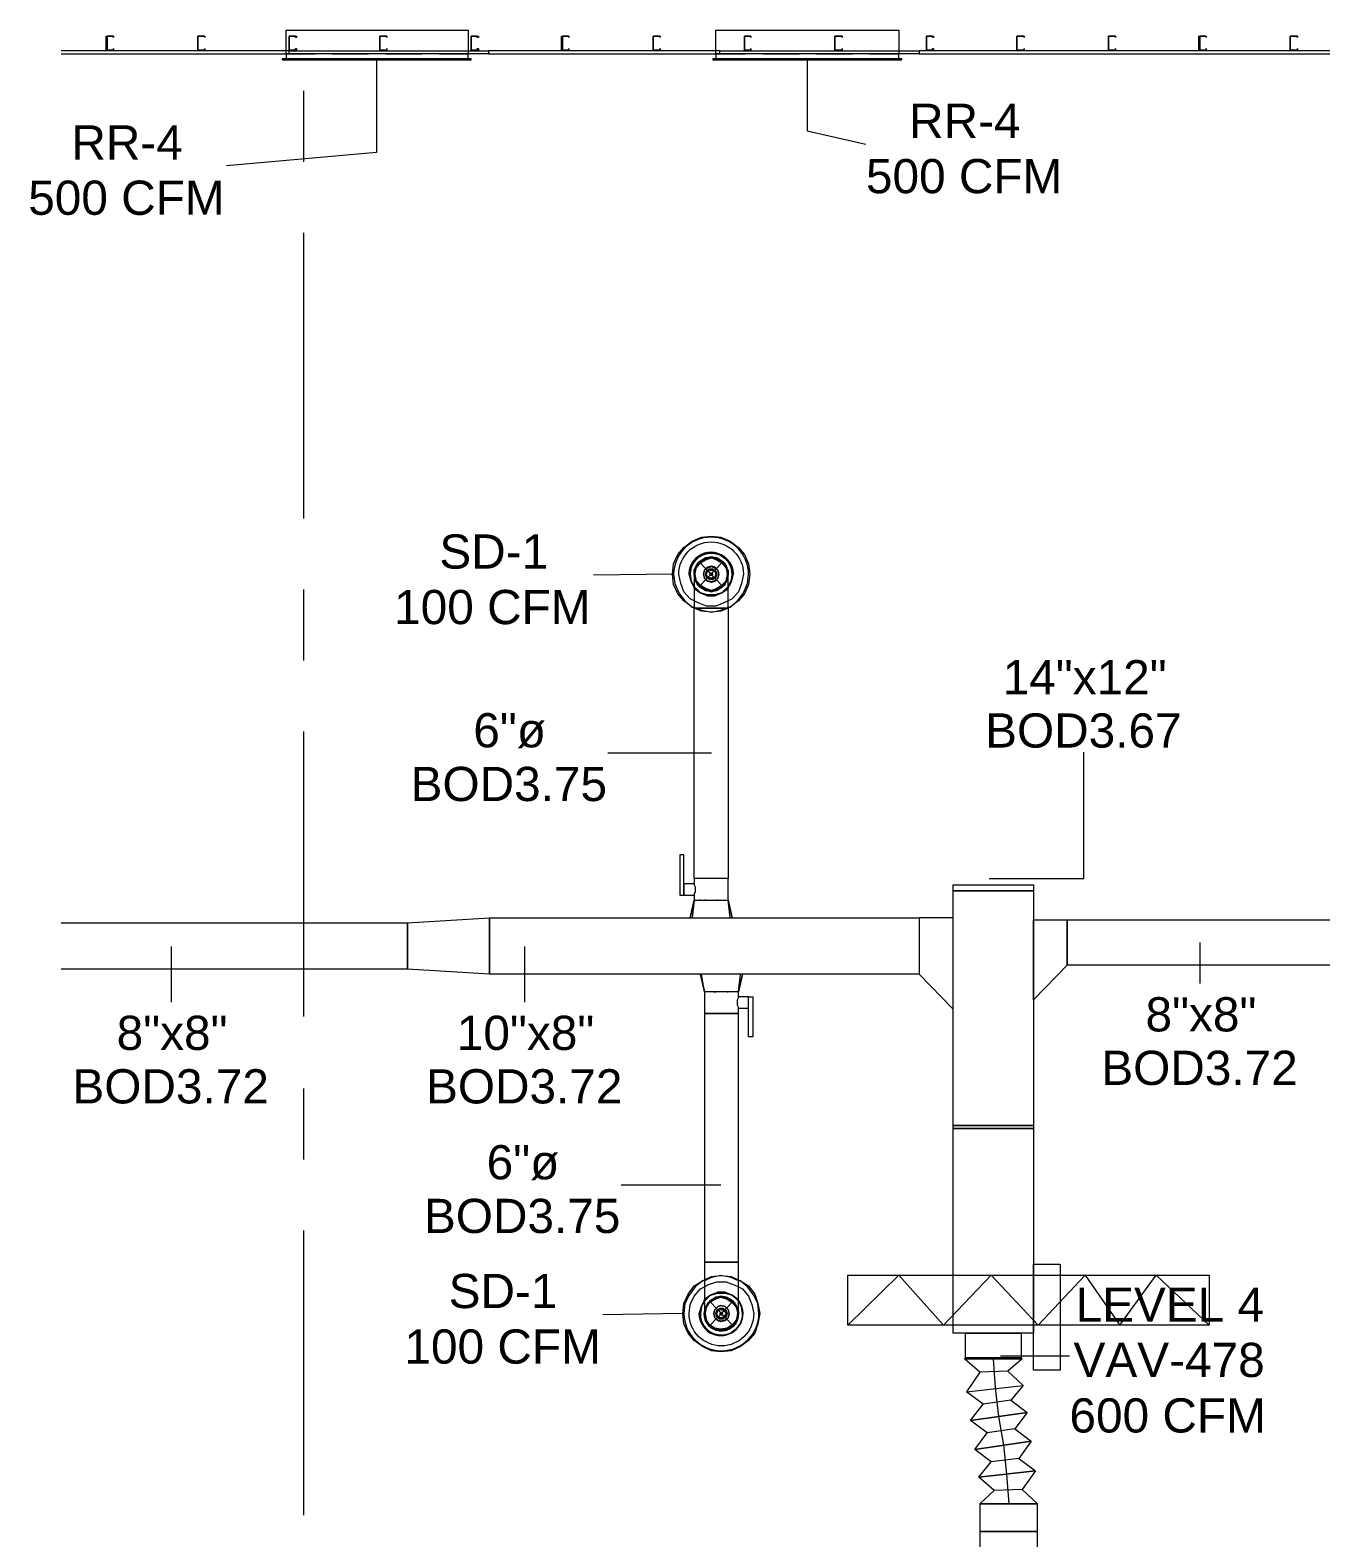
# Model space of a CAD drawing. Header units: metres. Extents: x 39 to 278, y -7 to 151.
# Drawn here: x 45.05 to 50.81, y 16.75 to 23.47 of the extents above; entities that cross this region are included whole.
import ezdxf

# ---------------------------------------------------------------- set-up
doc = ezdxf.new("R2010")
doc.units = ezdxf.units.M
doc.layers.add('HVAC - Ductos', color=5, linetype='Continuous', lineweight=50)
doc.layers.add('M-HVAC-DUCT', color=7, linetype='Continuous', lineweight=5)
doc.layers.add('PDF_Geometry', color=7, linetype='Continuous', true_color=0xaaaaaa)
doc.layers.add('PDF_Solid Fills', color=7, linetype='Continuous', true_color=0xffffff)
doc.layers.add('PDF_Text', color=7, linetype='Continuous')
doc.styles.add('PDF Helvetica', font='')
doc.styles.get('PDF Helvetica').set_extended_font_data('Helvetica')

# ---------------------------------------------------------------- blocks, each defined once
blk = doc.blocks.new('heat')
at = {"layer": 'M-HVAC-DUCT', "color": 30, "lineweight": 9, "true_color": 0xf26722}
for p, q in [((169.5743, 2.3438), (169.8018, 2.5668)), ((169.8018, 2.5668), (170.002, 2.3438)), ((170.002, 2.3438), (170.2147, 2.5668)), ((170.2147, 2.5668), (170.4239, 2.3438)), ((170.4239, 2.3438), (170.633, 2.5668)), ((170.633, 2.5668), (170.7885, 2.3438)), ((170.7885, 2.3438), (170.9494, 2.5668)), ((170.9494, 2.5668), (171.1856, 2.3438))]:
    blk.add_line(p, q, dxfattribs=at)
blk.add_lwpolyline([(169.5743, 2.5668), (171.1856, 2.5668), (171.1856, 2.3438), (169.5743, 2.3438)], close=True, dxfattribs=at)

msp = doc.modelspace()

# ---------------------------------------------------------------- hatches: boundary and pattern name
at = {"layer": 'PDF_Solid Fills', "lineweight": 0, "transparency": 33554559}
h = msp.add_hatch(color=256, dxfattribs=at)
h.paths.add_polyline_path([(47.4199, 23.3786), (47.4245, 23.4382), (47.4199, 23.4382)])
h.paths.add_polyline_path([(47.452, 23.3786), (47.4245, 23.3786), (47.452, 23.374)])
h = msp.add_hatch(color=256, dxfattribs=at)
h.paths.add_polyline_path([(50.2662, 23.3786), (50.2937, 23.374), (50.2937, 23.3786)])
h.paths.add_polyline_path([(50.2617, 23.3786), (50.2662, 23.4382), (50.2617, 23.4382)])

# ---------------------------------------------------------------- linework, layer by layer
at = {"layer": 'HVAC - Ductos', "lineweight": 0}
for points in [[(47.0166, 23.3373), (47.0029, 23.3373), (47.0029, 23.3603), (46.1916, 23.3603), (46.1916, 23.4657), (47.0029, 23.4657), (47.0029, 23.3603), (46.1916, 23.3603), (46.1916, 23.3373), (46.1778, 23.3373)], [(48.9371, 23.3373), (48.9233, 23.3373), (48.9233, 23.3603), (48.1075, 23.3603), (48.1075, 23.4657), (48.9233, 23.4657), (48.9233, 23.3603), (48.1075, 23.3603), (48.1075, 23.3373), (48.0983, 23.3373)], [(46.5949, 23.3328), (46.5949, 22.9203), (45.9258, 22.8607)], [(46.2008, 23.3603), (46.2008, 23.3603)], [(46.2008, 23.3328), (46.9937, 23.3328)], [(46.9983, 23.3603), (46.9983, 23.3603)], [(48.1212, 23.3603), (48.1212, 23.3603)], [(48.1212, 23.3328), (48.9141, 23.3328)], [(48.5153, 23.3328), (48.5153, 23.0165), (48.7766, 22.957)], [(48.9187, 23.3603), (48.9187, 23.3603)], [(48.0204, 21.0732), (48.0341, 21.0915), (48.057, 21.1052)], [(48.0479, 21.1052), (48.0479, 21.1052)], [(48.057, 21.1098), (48.0616, 21.1098)], [(48.0616, 21.1098), (48.0891, 21.1144), (48.112, 21.1098)], [(48.112, 21.1098), (48.1166, 21.1098)], [(48.1166, 21.1052), (48.1395, 21.0915), (48.1533, 21.0732)], [(48.1258, 21.1052), (48.1258, 21.1052)], [(47.915, 21.0411), (47.562, 21.0365)], [(48.0204, 21.0182), (48.0112, 21.0411), (48.0158, 21.064)], [(48.0112, 21.0411), (48.0112, 21.0365), (48.0112, 21.0182), (48.0112, 20.9861), (48.0112, 20.9494), (48.0112, 20.9082), (48.0112, 20.8898), (48.0204, 20.8898), (48.0341, 20.8898), (48.0479, 20.8898), (48.0662, 20.8898), (48.0891, 20.8898), (48.1075, 20.8898), (48.1258, 20.8898), (48.1395, 20.8898), (48.1533, 20.8898), (48.1625, 20.8898), (48.1625, 20.9311), (48.1625, 20.9723), (48.1625, 21.0044), (48.1625, 21.0274), (48.1625, 21.0411)], [(48.0112, 21.0365), (48.0112, 21.0228), (48.0204, 21.0044), (48.0341, 20.9861), (48.0479, 20.9769), (48.0662, 20.9677), (48.0891, 20.9632), (48.1075, 20.9677), (48.1258, 20.9769), (48.1395, 20.9861), (48.1533, 21.0044), (48.1625, 21.0228), (48.1625, 21.0365)], [(48.0158, 21.0686), (48.0204, 21.0732)], [(48.1533, 21.0732), (48.1579, 21.0686)], [(48.1579, 21.064), (48.1625, 21.0411), (48.1533, 21.0182)], [(48.1579, 21.064), (48.1579, 21.064)], [(48.1579, 21.064), (48.1579, 21.064)], [(48.1625, 21.0411), (48.1625, 21.0411)], [(48.0158, 21.0136), (48.0158, 21.0136)], [(48.057, 20.9769), (48.0341, 20.9907), (48.0204, 21.009), (48.0158, 21.0136)], [(48.057, 20.9723), (48.057, 20.9723)], [(48.0616, 20.9677), (48.057, 20.9723)], [(48.112, 20.9723), (48.0891, 20.9677), (48.0616, 20.9723)], [(48.1166, 20.9723), (48.112, 20.9677)], [(48.1579, 21.0136), (48.1533, 21.009), (48.1395, 20.9907), (48.1166, 20.9769)], [(48.1166, 20.9723), (48.1166, 20.9723)], [(48.1579, 21.0136), (48.1579, 21.0136)], [(48.1625, 20.922), (48.1441, 20.9128), (48.1075, 20.899), (48.0662, 20.899), (48.0296, 20.9128), (48.0112, 20.922)], [(48.0112, 20.8944), (48.0433, 20.8807), (48.0891, 20.8715), (48.1304, 20.8807), (48.1625, 20.8944)], [(48.1625, 20.8898), (48.1304, 20.8761), (48.0891, 20.8715), (48.0433, 20.8761), (48.0112, 20.8898)], [(48.1625, 20.8898), (48.1533, 20.8898), (48.1395, 20.8898), (48.1258, 20.8898), (48.1075, 20.8898), (48.0891, 20.8898), (48.0662, 20.8898), (48.0479, 20.8898), (48.0341, 20.8898), (48.0204, 20.8898), (48.0112, 20.8898)], [(48.0891, 20.2436), (47.6262, 20.2436)], [(49.3266, 19.6844), (49.7483, 19.6844), (49.7483, 20.2482)], [(48.0112, 19.6615), (48.0112, 19.6569), (48.0158, 19.6478), (48.0158, 19.6386), (48.0158, 19.6294), (48.0158, 19.6248), (48.0112, 19.6156), (48.0112, 19.611)], [(47.9929, 19.5102), (48.0112, 19.5882), (47.9929, 19.5102)], [(48.0112, 19.5882), (48.002, 19.5102)], [(48.0158, 19.5882), (48.0158, 19.5882)], [(48.0158, 19.5882), (48.0158, 19.5882)], [(48.1625, 19.5102), (48.1716, 19.5102), (48.1762, 19.5102), (48.1808, 19.5102), (48.1625, 19.5882), (48.1808, 19.5102)], [(48.1716, 19.5102), (48.1625, 19.5882)], [(45.1878, 19.4873), (46.7324, 19.4873), (46.7324, 19.281), (45.1878, 19.281)], [(47.9929, 19.5102), (47.9975, 19.5102), (48.002, 19.5102), (48.0112, 19.5102)], [(47.9929, 19.5102), (47.9929, 19.5102)], [(48.0158, 19.5102), (48.0341, 19.5102)], [(48.0387, 19.5102), (48.0433, 19.5102), (48.0525, 19.5102), (48.0662, 19.5102), (48.0708, 19.5102), (48.0754, 19.5102), (48.0983, 19.5102), (48.1029, 19.5102), (48.1075, 19.5102), (48.1212, 19.5102), (48.1304, 19.5102), (48.135, 19.5102), (48.1395, 19.5102), (48.1579, 19.5102)], [(48.1808, 19.5102), (48.1808, 19.5102)], [(45.6782, 19.3819), (45.6782, 19.1344)], [(47.255, 19.3819), (47.255, 19.1344)], [(50.2662, 19.4002), (50.2662, 19.2169)], [(48.057, 19.2582), (48.0479, 19.2582), (48.0433, 19.2582), (48.0387, 19.2582), (48.057, 19.1802), (48.0387, 19.2582)], [(48.0387, 19.2582), (48.0387, 19.2582)], [(48.057, 19.1802), (48.0616, 19.1802), (48.057, 19.1802), (48.0433, 19.2582)], [(48.08, 19.2582), (48.0616, 19.2582)], [(48.1441, 19.2582), (48.1212, 19.2582), (48.1166, 19.2582), (48.112, 19.2582), (48.0983, 19.2582), (48.0891, 19.2582), (48.0846, 19.2582)], [(48.2038, 19.2582), (48.1854, 19.2582), (48.1808, 19.2582), (48.1762, 19.2582), (48.167, 19.2582), (48.1533, 19.2582), (48.1487, 19.2582)], [(48.2083, 19.1802), (48.2175, 19.2582), (48.2083, 19.2582)], [(48.2266, 19.2582), (48.2083, 19.1802), (48.2266, 19.2582)], [(48.2266, 19.2582), (48.222, 19.2582)], [(48.2266, 19.2582), (48.2266, 19.2582)], [(48.2083, 19.1069), (48.2083, 19.1115), (48.2038, 19.1206), (48.2038, 19.1298), (48.2038, 19.139), (48.2038, 19.1436), (48.2083, 19.1528), (48.2083, 19.1573)], [(48.1304, 18.3186), (47.6858, 18.3186)], [(48.2083, 17.8969), (48.2175, 17.8923), (48.2541, 17.8694), (48.2816, 17.8327), (48.2954, 17.7914), (48.3046, 17.7456), (48.2954, 17.6998), (48.2816, 17.6586), (48.2541, 17.6265), (48.2175, 17.599), (48.1762, 17.5806), (48.1304, 17.576), (48.0891, 17.5806), (48.0479, 17.599), (48.0112, 17.6265), (47.9837, 17.6586), (47.9653, 17.6998), (47.9608, 17.7456), (47.9653, 17.7914), (47.9837, 17.8327), (48.0112, 17.8694), (48.0479, 17.8923), (48.057, 17.8969)], [(48.2083, 17.8923), (48.1762, 17.906), (48.1304, 17.9152), (48.0891, 17.906), (48.057, 17.8923)], [(48.057, 17.8969), (48.0891, 17.9106), (48.1304, 17.9152), (48.1762, 17.9106), (48.2083, 17.8969)], [(48.057, 17.8648), (48.0708, 17.874), (48.112, 17.8877), (48.1533, 17.8877), (48.19, 17.874), (48.2083, 17.8648)], [(48.1579, 17.819), (48.1625, 17.8144), (48.1854, 17.796), (48.1946, 17.7823), (48.2038, 17.764), (48.1992, 17.7823), (48.1854, 17.8006), (48.1716, 17.8098), (48.1533, 17.819), (48.1304, 17.8236), (48.112, 17.819), (48.0937, 17.8098), (48.08, 17.8006), (48.0662, 17.7823), (48.057, 17.764), (48.057, 17.7548)], [(48.2083, 17.7548), (48.2038, 17.764), (48.2038, 17.7456), (48.2038, 17.7273), (48.1946, 17.709), (48.1854, 17.6952), (48.167, 17.6814), (48.1487, 17.6768), (48.1304, 17.6723), (48.112, 17.6768), (48.0937, 17.6814), (48.08, 17.6952), (48.0662, 17.709), (48.0616, 17.7273), (48.057, 17.7456), (48.0616, 17.764), (48.0662, 17.7823), (48.08, 17.796), (48.0937, 17.8098), (48.112, 17.819), (48.1304, 17.819), (48.1487, 17.819), (48.167, 17.8098), (48.1854, 17.796), (48.1992, 17.7777), (48.2038, 17.7731)], [(48.0662, 17.7777), (48.08, 17.796), (48.0983, 17.8098)], [(48.0983, 17.8144), (48.1029, 17.8144), (48.1075, 17.819)], [(48.1075, 17.8144), (48.1304, 17.819), (48.1579, 17.8144)], [(48.1625, 17.8144), (48.1625, 17.8144)], [(47.9608, 17.7456), (47.6033, 17.741)], [(48.0616, 17.7227), (48.057, 17.7456), (48.0616, 17.7731), (48.0616, 17.7777)], [(48.0616, 17.7731), (48.0616, 17.7731)], [(48.1992, 17.7731), (48.2038, 17.7456), (48.1992, 17.7227)], [(48.2038, 17.7731), (48.2038, 17.7731)], [(48.0616, 17.7136), (48.0616, 17.7181)], [(48.0983, 17.6814), (48.08, 17.6952), (48.0662, 17.7136)], [(48.1075, 17.6768), (48.1029, 17.6768), (48.0983, 17.6768)], [(48.1579, 17.6768), (48.1304, 17.6723), (48.1075, 17.6768)], [(48.1625, 17.6768), (48.1579, 17.6768)], [(48.1992, 17.7136), (48.1854, 17.6952), (48.1625, 17.6814)], [(48.2038, 17.7181), (48.1992, 17.7136)], [(49.2854, 17.4844), (49.2166, 17.544), (49.4733, 17.544), (49.4641, 17.544), (49.4504, 17.544), (49.4183, 17.544), (49.3862, 17.544), (49.3449, 17.544), (49.3083, 17.544), (49.2716, 17.544), (49.2441, 17.544), (49.2258, 17.544), (49.2166, 17.544), (49.2258, 17.544), (49.2441, 17.544), (49.2716, 17.544), (49.3083, 17.544), (49.3449, 17.544), (49.3862, 17.544), (49.4183, 17.544), (49.4504, 17.544), (49.4641, 17.544), (49.4733, 17.544), (49.4687, 17.5486), (49.4641, 17.5486), (49.4458, 17.5486), (49.4183, 17.5486), (49.3862, 17.5486), (49.3449, 17.5486), (49.3083, 17.5486), (49.2716, 17.5486), (49.2441, 17.5486), (49.2258, 17.5486), (49.2212, 17.5486), (49.2212, 17.6586), (49.2258, 17.6586), (49.235, 17.6586), (49.2579, 17.6586), (49.2808, 17.6586), (49.3129, 17.6586), (49.3449, 17.6586), (49.3771, 17.6586), (49.4092, 17.6586), (49.4321, 17.6586), (49.455, 17.6586), (49.4687, 17.6586), (49.4687, 17.5486), (49.4641, 17.5486), (49.4458, 17.5486), (49.4183, 17.5486), (49.3862, 17.5486), (49.3449, 17.5486), (49.3083, 17.5486), (49.2716, 17.5486), (49.2441, 17.5486), (49.2258, 17.5486), (49.2212, 17.5486), (49.2166, 17.544), (49.4733, 17.544), (49.4092, 17.489), (49.2854, 17.4844), (49.2258, 17.3973), (49.4779, 17.4248), (49.4092, 17.489)], [(49.3449, 17.544), (49.3541, 17.4156), (49.3679, 17.2873), (49.3908, 17.159), (49.4046, 17.0306), (49.4137, 16.8977)], [(49.3771, 17.5577), (49.6842, 17.5577)], [(49.4229, 17.3606), (49.4962, 17.3056), (49.2441, 17.269), (49.2992, 17.3423), (49.2258, 17.3973), (49.4779, 17.4248), (49.4229, 17.3606), (49.2992, 17.3423)], [(49.4412, 17.2323), (49.5145, 17.1773), (49.2625, 17.1406), (49.3175, 17.214), (49.2441, 17.269), (49.4962, 17.3056), (49.4412, 17.2323), (49.3175, 17.214)], [(49.4596, 17.0994), (49.5329, 17.0444), (49.2808, 17.0168), (49.3358, 17.0856), (49.2625, 17.1406), (49.5145, 17.1773), (49.4596, 17.0994), (49.3358, 17.0856)], [(49.2854, 16.8977), (49.2854, 16.774), (49.29, 16.774), (49.3038, 16.774), (49.3221, 16.774), (49.3495, 16.774), (49.3816, 16.774), (49.4137, 16.774), (49.4458, 16.774), (49.4779, 16.774), (49.5008, 16.774), (49.5237, 16.774), (49.5375, 16.774), (49.5421, 16.774), (49.5421, 16.8977), (49.2854, 16.8977), (49.3495, 16.9573), (49.2808, 17.0168), (49.5329, 17.0444), (49.4733, 16.9618), (49.3495, 16.9573)], [(49.5421, 16.8977), (49.4733, 16.9618)], [(49.5375, 16.6731), (49.5421, 16.6731), (49.5421, 16.774), (49.5375, 16.774), (49.5237, 16.774), (49.5008, 16.774), (49.4779, 16.774), (49.4458, 16.774), (49.4137, 16.774), (49.3816, 16.774), (49.3495, 16.774), (49.3221, 16.774), (49.3038, 16.774), (49.29, 16.774), (49.2854, 16.774), (49.2854, 16.6731), (49.29, 16.6731)]]:
    msp.add_lwpolyline(points, dxfattribs=at)
for points in [[(46.1733, 23.3373), (46.1733, 23.3328), (47.0166, 23.3328), (47.0166, 23.3373)], [(46.2008, 23.3603), (46.3199, 23.3603)], [(46.3978, 23.3603), (46.5583, 23.3603)], [(46.6362, 23.3603), (46.7966, 23.3603)], [(46.8745, 23.3603), (46.9983, 23.3603)], [(48.0937, 23.3373), (48.0937, 23.3328), (48.9371, 23.3328), (48.9371, 23.3373)], [(48.1212, 23.3603), (48.2403, 23.3603)], [(48.3183, 23.3603), (48.4788, 23.3603)], [(48.5566, 23.3603), (48.717, 23.3603)], [(48.7949, 23.3603), (48.9187, 23.3603)], [(48.0112, 19.6844), (48.0112, 20.8898), (48.002, 20.8944), (47.9653, 20.922), (47.9379, 20.954), (47.9196, 20.9952), (47.915, 21.0411), (47.9196, 21.0869), (47.9379, 21.1282), (47.9653, 21.1602), (48.002, 21.1878), (48.0433, 21.2061), (48.0891, 21.2107), (48.1304, 21.2061), (48.1716, 21.1878), (48.2083, 21.1602), (48.2358, 21.1282), (48.2541, 21.0869), (48.2587, 21.0411), (48.2541, 20.9952), (48.2358, 20.954), (48.2083, 20.922), (48.1716, 20.8944), (48.1625, 20.8898), (48.1625, 19.6844), (48.1533, 19.6844), (48.1395, 19.6844), (48.1258, 19.6844), (48.1075, 19.6844), (48.0891, 19.6844), (48.0662, 19.6844), (48.0479, 19.6844), (48.0341, 19.6844), (48.0204, 19.6844)], [(48.0112, 21.0411), (48.0112, 21.0594), (48.0204, 21.0778), (48.0341, 21.0961), (48.0479, 21.1052), (48.0662, 21.1144), (48.0891, 21.119), (48.1075, 21.1144), (48.1258, 21.1052), (48.1395, 21.0961), (48.1533, 21.0778), (48.1579, 21.064), (48.1625, 21.0594), (48.1625, 21.0411), (48.1625, 21.0365), (48.1625, 21.0411), (48.1625, 21.0594), (48.1579, 21.064), (48.1533, 21.0778), (48.1395, 21.0961), (48.1258, 21.1052), (48.1075, 21.1144), (48.0891, 21.119), (48.0662, 21.1144), (48.0479, 21.1052), (48.0341, 21.0961), (48.0204, 21.0778), (48.0112, 21.0594), (48.0112, 21.0411), (48.0112, 21.0365)], [(48.1579, 21.0228), (48.1487, 21.0044), (48.1395, 20.9907), (48.1258, 20.9769), (48.1075, 20.9677), (48.0891, 20.9677), (48.0662, 20.9677), (48.0479, 20.9769), (48.0341, 20.9907), (48.025, 21.0044), (48.0158, 21.0228), (48.0112, 21.0411), (48.0158, 21.0594), (48.025, 21.0778), (48.0341, 21.0915), (48.0479, 21.1052), (48.0662, 21.1098), (48.0891, 21.1144), (48.1075, 21.1098), (48.1258, 21.1052), (48.1395, 21.0915), (48.1487, 21.0778), (48.1579, 21.0594), (48.1625, 21.0411)], [(48.1533, 21.0136), (48.135, 20.9907), (48.112, 20.9769), (48.0891, 20.9677), (48.0616, 20.9769), (48.0387, 20.9907), (48.0204, 21.0136), (48.0158, 21.0411), (48.0204, 21.0686), (48.0387, 21.0915), (48.0616, 21.1052), (48.0891, 21.1144), (48.112, 21.1052), (48.135, 21.0915), (48.1533, 21.0686), (48.1579, 21.0411)], [(47.9883, 21.0411), (47.9975, 21.009), (48.0112, 20.9815), (47.9975, 21.009)], [(48.057, 21.0594), (48.0525, 21.0411), (48.057, 21.0594), (48.0708, 21.0732), (48.0891, 21.0778), (48.1029, 21.0732), (48.1166, 21.0594), (48.1212, 21.0411), (48.1166, 21.0594), (48.1029, 21.0686), (48.0891, 21.0732), (48.0708, 21.0686)], [(48.1166, 21.0228), (48.1212, 21.0411), (48.1166, 21.0228), (48.1029, 21.009), (48.0891, 21.0044), (48.0708, 21.009), (48.057, 21.0228), (48.0525, 21.0411), (48.057, 21.0228), (48.0708, 21.0136), (48.0891, 21.009), (48.1029, 21.0136)], [(48.0662, 21.0548), (48.0616, 21.0411), (48.0662, 21.0548), (48.08, 21.064), (48.0937, 21.064), (48.1075, 21.0548), (48.112, 21.0411), (48.1075, 21.0548), (48.0937, 21.064), (48.08, 21.064)], [(48.1075, 21.0274), (48.112, 21.0411), (48.1075, 21.0274), (48.0937, 21.0182), (48.08, 21.0182), (48.0662, 21.0274), (48.0616, 21.0411), (48.0662, 21.0274), (48.08, 21.0182), (48.0937, 21.0182)], [(48.1029, 21.0274), (48.0891, 21.0228), (48.0708, 21.0274), (48.0662, 21.0411), (48.0708, 21.0548), (48.0891, 21.0594), (48.1029, 21.0548), (48.1075, 21.0411)], [(48.0846, 21.0457), (48.08, 21.0411), (48.0846, 21.0457), (48.0891, 21.0457), (48.0937, 21.0411), (48.0891, 21.0457)], [(48.0891, 21.0365), (48.0937, 21.0411), (48.0891, 21.0365), (48.0846, 21.0365), (48.08, 21.0411), (48.0846, 21.0365)], [(48.0158, 20.9815), (48.0387, 20.9586), (48.0708, 20.9494), (48.1029, 20.9494), (48.135, 20.9586), (48.1579, 20.9815), (48.1625, 20.9861), (48.1579, 20.9815), (48.135, 20.9586), (48.1029, 20.9494), (48.0708, 20.9494), (48.0387, 20.9586), (48.0158, 20.9815), (48.0112, 20.9861)], [(48.1625, 20.9769), (48.135, 20.9586), (48.1029, 20.9448), (48.0708, 20.9448), (48.0387, 20.9586), (48.0112, 20.9769), (48.0112, 20.9815), (48.0112, 20.9769), (48.0387, 20.9586), (48.0708, 20.9448), (48.1029, 20.9448), (48.135, 20.9586), (48.1625, 20.9769), (48.1625, 20.9815)], [(48.1625, 19.6844), (48.1533, 19.6844), (48.1395, 19.6844), (48.1258, 19.6844), (48.1075, 19.6844), (48.0891, 19.6844), (48.0662, 19.6844), (48.0479, 19.6844), (48.0341, 19.6844), (48.0204, 19.6844), (48.0112, 19.6844), (48.0112, 19.6615), (47.9653, 19.6615), (47.9653, 19.6569), (47.9653, 19.6523), (47.9653, 19.6478), (47.9653, 19.6432), (47.9653, 19.634), (47.9653, 19.6294), (47.9653, 19.6248), (47.9653, 19.6156), (47.9653, 19.611), (47.9653, 19.7898), (47.947, 19.7898), (47.947, 19.611), (47.9653, 19.611), (48.0112, 19.611), (48.0112, 19.5882), (48.0158, 19.5882), (48.0204, 19.5882), (48.0341, 19.5882), (48.0479, 19.5882), (48.0662, 19.5882), (48.0891, 19.5882), (48.1075, 19.5882), (48.1258, 19.5882), (48.1395, 19.5882), (48.1533, 19.5882), (48.1579, 19.5882), (48.1625, 19.5882)], [(49.5237, 19.6294), (49.1662, 19.6294), (49.1662, 19.6569), (49.5237, 19.6569)], [(49.5237, 19.6294), (49.5237, 18.5844), (49.1662, 18.5844), (49.1662, 19.6294)], [(48.0387, 19.5882), (48.0341, 19.5882)], [(48.0616, 19.5882), (48.057, 19.5882)], [(48.1166, 19.5882), (48.112, 19.5882)], [(47.0992, 19.2582), (46.7324, 19.281), (46.7324, 19.4873), (47.0992, 19.5102)], [(47.0992, 19.5102), (49.015, 19.5102), (49.015, 19.2582), (47.0992, 19.2582)], [(49.015, 19.5102), (49.015, 19.2582), (49.1662, 19.1023), (49.1662, 19.5102)], [(49.675, 19.2994), (49.5237, 19.1436), (49.5237, 19.501), (49.675, 19.501)], [(53.1859, 19.2994), (49.675, 19.2994), (49.675, 19.501), (53.1859, 19.501)], [(48.057, 19.084), (48.0662, 19.084), (48.08, 19.084), (48.0937, 19.084), (48.112, 19.084), (48.1304, 19.084), (48.1533, 19.084), (48.1716, 19.084), (48.1854, 19.084), (48.1992, 19.084), (48.2038, 19.084), (48.2083, 19.084), (48.2038, 19.084), (48.1992, 19.084), (48.1854, 19.084), (48.1716, 19.084), (48.1533, 19.084), (48.1304, 19.084), (48.112, 19.084), (48.0937, 19.084), (48.08, 19.084), (48.0662, 19.084), (48.057, 19.084), (48.057, 17.9748), (48.0662, 17.9748), (48.08, 17.9748), (48.0937, 17.9748), (48.112, 17.9748), (48.1304, 17.9748), (48.1533, 17.9748), (48.1716, 17.9748), (48.1854, 17.9748), (48.1992, 17.9748), (48.2038, 17.9748), (48.2083, 17.9748), (48.2083, 19.084), (48.2083, 19.1069), (48.2541, 19.1069), (48.2541, 19.1115), (48.2541, 19.116), (48.2541, 19.1206), (48.2541, 19.1252), (48.2541, 19.1344), (48.2541, 19.139), (48.2541, 19.1436), (48.2541, 19.1482), (48.2541, 19.1528), (48.2541, 19.1573), (48.2725, 19.1573), (48.2725, 18.9786), (48.2541, 18.9786), (48.2541, 19.1573), (48.2083, 19.1573), (48.2083, 19.1802), (48.2038, 19.1802), (48.1992, 19.1802), (48.1854, 19.1802), (48.1716, 19.1802), (48.1533, 19.1802), (48.1304, 19.1802), (48.112, 19.1802), (48.0937, 19.1802), (48.08, 19.1802), (48.0662, 19.1802), (48.0616, 19.1802), (48.057, 19.1802)], [(48.0983, 19.1802), (48.1029, 19.1802), (48.1075, 19.1802), (48.1029, 19.1802)], [(48.1579, 19.1802), (48.1625, 19.1802)], [(49.1662, 18.5706), (49.1662, 18.5844), (49.5237, 18.5844), (49.5237, 18.5706)], [(49.1662, 17.6586), (49.1662, 18.5706), (49.5237, 18.5706), (49.5237, 17.6586)], [(49.6429, 17.4936), (49.5237, 17.4936), (49.5237, 17.9656), (49.6429, 17.9656)], [(48.057, 17.8098), (48.0846, 17.8282), (48.1166, 17.8419), (48.1487, 17.8419), (48.1808, 17.8282), (48.2038, 17.8098), (48.2083, 17.8052), (48.2038, 17.8098), (48.1808, 17.8282), (48.1487, 17.8419), (48.1166, 17.8419), (48.0846, 17.8282), (48.057, 17.8098), (48.057, 17.8052)], [(48.2038, 17.8052), (48.1808, 17.8282), (48.1487, 17.8373), (48.1166, 17.8373), (48.0846, 17.8282), (48.0616, 17.8052), (48.057, 17.8006), (48.0616, 17.8052), (48.0846, 17.8282), (48.1166, 17.8373), (48.1487, 17.8373), (48.1808, 17.8282), (48.2038, 17.8052), (48.2083, 17.8006)], [(48.1992, 17.7181), (48.1808, 17.6952), (48.1579, 17.6814), (48.1304, 17.6768), (48.1029, 17.6814), (48.08, 17.6952), (48.0662, 17.7181), (48.0616, 17.7456), (48.0662, 17.7731), (48.08, 17.796), (48.1029, 17.8098), (48.1304, 17.819), (48.1579, 17.8098), (48.1808, 17.796), (48.1992, 17.7731), (48.2038, 17.7456)], [(48.057, 17.8052), (48.0433, 17.7777), (48.0341, 17.7456), (48.0433, 17.7777)], [(48.1029, 17.764), (48.0983, 17.7456), (48.1029, 17.764), (48.1166, 17.7777), (48.1304, 17.7823), (48.1487, 17.7777), (48.1625, 17.764), (48.167, 17.7456), (48.1625, 17.764), (48.1487, 17.7777), (48.1304, 17.7823), (48.1166, 17.7777)], [(48.1625, 17.7273), (48.167, 17.7456), (48.1625, 17.7273), (48.1487, 17.7136), (48.1304, 17.709), (48.1166, 17.7136), (48.1029, 17.7273), (48.0983, 17.7456), (48.1029, 17.7273), (48.1166, 17.7181), (48.1304, 17.7136), (48.1487, 17.7181)], [(48.112, 17.7594), (48.1075, 17.7456), (48.112, 17.7594), (48.1258, 17.7686), (48.1395, 17.7686), (48.1533, 17.7594), (48.1579, 17.7456), (48.1533, 17.7594), (48.1395, 17.7686), (48.1258, 17.7686)], [(48.1533, 17.7319), (48.1579, 17.7456), (48.1533, 17.7319), (48.1395, 17.7227), (48.1258, 17.7227), (48.112, 17.7319), (48.1075, 17.7456), (48.112, 17.7319), (48.1258, 17.7227), (48.1395, 17.7227)], [(48.1441, 17.7319), (48.1304, 17.7273), (48.1166, 17.7319), (48.112, 17.7456), (48.1166, 17.7594), (48.1304, 17.764), (48.1441, 17.7594), (48.1533, 17.7456)], [(48.135, 17.7502), (48.1304, 17.7502), (48.1258, 17.7456), (48.1304, 17.7502), (48.135, 17.7502), (48.1395, 17.7456), (48.135, 17.741), (48.1304, 17.741), (48.1258, 17.7456), (48.1304, 17.741), (48.135, 17.741), (48.135, 17.7456)], [(49.2212, 17.5486), (49.2258, 17.5486), (49.235, 17.5486), (49.2579, 17.5486), (49.2808, 17.5486), (49.3129, 17.5486), (49.3449, 17.5486), (49.3771, 17.5486), (49.4092, 17.5486), (49.4321, 17.5486), (49.455, 17.5486), (49.4687, 17.5486), (49.455, 17.5486), (49.4321, 17.5486), (49.4092, 17.5486), (49.3771, 17.5486), (49.3449, 17.5486), (49.3129, 17.5486), (49.2808, 17.5486), (49.2579, 17.5486), (49.235, 17.5486), (49.2258, 17.5486)], [(49.5421, 16.8977), (49.5375, 16.8977), (49.5237, 16.8977), (49.5008, 16.8977), (49.4779, 16.8977), (49.4458, 16.8977), (49.4137, 16.8977), (49.3816, 16.8977), (49.3495, 16.8977), (49.3221, 16.8977), (49.3038, 16.8977), (49.29, 16.8977), (49.2854, 16.8977), (49.29, 16.8977), (49.3038, 16.8977), (49.3221, 16.8977), (49.3495, 16.8977), (49.3816, 16.8977), (49.4137, 16.8977), (49.4458, 16.8977), (49.4779, 16.8977), (49.5008, 16.8977), (49.5237, 16.8977), (49.5375, 16.8977)]]:
    msp.add_lwpolyline(points, close=True, dxfattribs=at)
for points in [[(48.1625, 20.8944), (48.1716, 20.8944), (48.2038, 20.922), (48.2312, 20.9586), (48.2495, 20.9998), (48.2541, 21.0411, 0.986564), (47.9196, 21.0411), (47.9242, 20.9998), (47.9425, 20.9586), (47.9699, 20.922), (48.002, 20.8944), (48.0112, 20.8944)], [(48.0112, 20.922), (47.9929, 20.9311), (47.9653, 20.9632), (47.9516, 20.9998), (47.9425, 21.0411, -0.994591), (48.2312, 21.0411), (48.222, 20.9998), (48.2083, 20.9632), (48.1808, 20.9311), (48.1625, 20.922)], [(48.2083, 17.7456, -1.089934), (48.057, 17.7548), (48.057, 17.7456), (48.057, 17.7273), (48.0662, 17.709), (48.08, 17.6906), (48.0937, 17.6814), (48.112, 17.6723), (48.1304, 17.6677), (48.1533, 17.6723), (48.1716, 17.6814), (48.1854, 17.6906), (48.1992, 17.709), (48.2038, 17.7273), (48.2083, 17.7456), (48.2083, 17.7548), (48.2083, 17.7456), (48.2083, 17.7502), (48.2083, 17.7731), (48.2083, 17.8006), (48.2083, 17.8419), (48.2083, 17.8877), (48.2083, 17.9382), (48.2083, 17.9748), (48.2038, 17.9748), (48.1992, 17.9748), (48.1854, 17.9748), (48.1716, 17.9748), (48.1533, 17.9748), (48.1304, 17.9748), (48.112, 17.9748), (48.0937, 17.9748), (48.08, 17.9748), (48.0662, 17.9748), (48.057, 17.9748), (48.057, 17.9198), (48.057, 17.8694), (48.057, 17.8236), (48.057, 17.7914), (48.057, 17.764), (48.057, 17.7502), (48.057, 17.7456)], [(48.057, 17.8923), (48.0479, 17.8923), (48.0158, 17.8648), (47.9883, 17.8282), (47.9699, 17.7914), (47.9653, 17.7456, 0.986164), (48.3, 17.7456), (48.2954, 17.7914), (48.277, 17.8282), (48.2495, 17.8648), (48.2175, 17.8923), (48.2083, 17.8923)], [(48.2083, 17.8648), (48.2266, 17.8556), (48.2541, 17.8236), (48.2679, 17.7869), (48.277, 17.7456, -0.994112), (47.9883, 17.7456), (47.9929, 17.7869), (48.0112, 17.8236), (48.0387, 17.8556), (48.057, 17.8648)]]:
    msp.add_lwpolyline(points, format="xyb", dxfattribs=at)
for points in [[(48.1854, 21.0411), (48.1762, 21.009), (48.1625, 20.9815, 1.404423), (47.9883, 21.0411, -0.989673)], [(47.9929, 21.0411), (47.9975, 21.009), (48.0112, 20.9861, -1.369174), (48.1808, 21.0411), (48.1762, 21.009), (48.1625, 20.9861, 1.369172)], [(48.057, 17.8006), (48.0433, 17.7777), (48.0387, 17.7456, 1.397424), (48.2083, 17.8006), (48.222, 17.7777), (48.2266, 17.7456), (48.222, 17.7777), (48.2083, 17.8052, -1.386449), (48.0341, 17.7456, 1.017908), (48.2266, 17.7456, -1.397031)]]:
    msp.add_lwpolyline(points, format="xyb", close=True, dxfattribs=at)
at = {"layer": 'PDF_Geometry', "lineweight": 0}
for points in [[(45.3941, 23.374), (45.3895, 23.3786), (45.3895, 23.4382), (45.3941, 23.4382), (45.4216, 23.4382), (45.4216, 23.4336), (45.4216, 23.4382), (45.3941, 23.4382), (45.3941, 23.3786), (45.4216, 23.3786), (45.4216, 23.3832), (45.4216, 23.374)], [(45.7974, 23.374), (45.7974, 23.3786), (45.7974, 23.4382), (45.8295, 23.4382), (45.8295, 23.4336), (45.8295, 23.4382), (45.7974, 23.4382), (45.7974, 23.3786), (45.8295, 23.3786), (45.8295, 23.3832), (45.8295, 23.374)], [(46.2054, 23.374), (46.2054, 23.3786), (46.2054, 23.4382), (46.2374, 23.4382), (46.2374, 23.4336), (46.2328, 23.4336), (46.2328, 23.4382), (46.2054, 23.4382), (46.2054, 23.3786), (46.2328, 23.3786), (46.2328, 23.3832), (46.2374, 23.3832), (46.2374, 23.374)], [(46.6133, 23.374), (46.6087, 23.374), (46.6087, 23.3786), (46.6087, 23.4382), (46.6133, 23.4382), (46.6408, 23.4382), (46.6408, 23.4336), (46.6408, 23.4382), (46.6133, 23.4382), (46.6087, 23.4382), (46.6087, 23.3786), (46.6133, 23.3786), (46.6408, 23.3786), (46.6408, 23.3832), (46.6408, 23.374)], [(47.0166, 23.374), (47.0166, 23.3786), (47.0166, 23.4382), (47.0487, 23.4382), (47.0487, 23.4336), (47.0441, 23.4336), (47.0441, 23.4382), (47.0166, 23.4382), (47.0166, 23.3786), (47.0441, 23.3786), (47.0441, 23.3832), (47.0487, 23.3832), (47.0487, 23.374)], [(47.4245, 23.374), (47.4199, 23.374), (47.4199, 23.3786), (47.4199, 23.4382), (47.4245, 23.4382), (47.452, 23.4382), (47.452, 23.4336), (47.452, 23.4382), (47.4245, 23.4382), (47.4245, 23.3786), (47.452, 23.3786), (47.452, 23.3832), (47.452, 23.374)], [(47.8279, 23.374), (47.8279, 23.3786), (47.8279, 23.4382), (47.86, 23.4382), (47.86, 23.4336), (47.86, 23.4382), (47.8279, 23.4382), (47.8279, 23.3786), (47.86, 23.3786), (47.86, 23.3832), (47.86, 23.374)], [(48.2358, 23.374), (48.2358, 23.3786), (48.2358, 23.4382), (48.2633, 23.4382), (48.2633, 23.4336), (48.2633, 23.4382), (48.2358, 23.4382), (48.2358, 23.3786), (48.2633, 23.3786), (48.2633, 23.3832), (48.2633, 23.374)], [(48.6437, 23.374), (48.6391, 23.374), (48.6391, 23.3786), (48.6391, 23.4382), (48.6437, 23.4382), (48.6712, 23.4382), (48.6712, 23.4336), (48.6712, 23.4382), (48.6437, 23.4382), (48.6391, 23.4382), (48.6391, 23.3786), (48.6437, 23.3786), (48.6712, 23.3786), (48.6712, 23.3832), (48.6712, 23.374)], [(49.0471, 23.374), (49.0471, 23.3786), (49.0471, 23.4382), (49.0791, 23.4382), (49.0791, 23.4336), (49.0745, 23.4336), (49.0745, 23.4382), (49.0471, 23.4382), (49.0471, 23.3786), (49.0745, 23.3786), (49.0745, 23.3832), (49.0791, 23.3832), (49.0791, 23.374)], [(49.455, 23.374), (49.4504, 23.374), (49.4504, 23.3786), (49.4504, 23.4382), (49.455, 23.4382), (49.4825, 23.4382), (49.4825, 23.4336), (49.4825, 23.4382), (49.455, 23.4382), (49.4504, 23.4382), (49.4504, 23.3786), (49.455, 23.3786), (49.4825, 23.3786), (49.4825, 23.3832), (49.4825, 23.374)], [(49.8583, 23.374), (49.8583, 23.3786), (49.8583, 23.4382), (49.8904, 23.4382), (49.8904, 23.4336), (49.8904, 23.4382), (49.8583, 23.4382), (49.8583, 23.3786), (49.8904, 23.3786), (49.8904, 23.3832), (49.8904, 23.374)], [(50.2662, 23.374), (50.2617, 23.3786), (50.2617, 23.4382), (50.2662, 23.4382), (50.2937, 23.4382), (50.2937, 23.4336), (50.2937, 23.4382), (50.2662, 23.4382), (50.2662, 23.3786), (50.2937, 23.3786), (50.2937, 23.3832), (50.2937, 23.374)], [(50.6696, 23.374), (50.6696, 23.3786), (50.6696, 23.4382), (50.7017, 23.4382), (50.7017, 23.4336), (50.7017, 23.4382), (50.6696, 23.4382), (50.6696, 23.3786), (50.7017, 23.3786), (50.7017, 23.3832), (50.7017, 23.374)], [(48.1258, 23.374), (47.0946, 23.374), (47.0946, 23.3603), (48.1258, 23.3603)], [(51.1279, 23.374), (49.015, 23.374), (49.015, 23.3603), (51.1279, 23.3603)]]:
    msp.add_lwpolyline(points, close=True, dxfattribs=at)
for points in [[(45.3941, 23.4382), (45.3941, 23.4382)], [(45.4216, 23.4336), (45.4216, 23.4336)], [(45.4216, 23.3832), (45.4216, 23.3832)], [(45.7974, 23.4382), (45.7974, 23.4382)], [(45.7974, 23.4382), (45.7974, 23.4382)], [(45.8295, 23.4336), (45.8295, 23.4336)], [(45.8295, 23.3832), (45.8295, 23.3832)], [(46.2054, 23.4382), (46.2054, 23.4382)], [(46.2054, 23.4382), (46.2054, 23.4382)], [(46.6408, 23.4336), (46.6408, 23.4336)], [(46.6408, 23.3832), (46.6408, 23.3832)], [(47.0166, 23.4382), (47.0166, 23.4382)], [(47.0166, 23.4382), (47.0166, 23.4382)], [(47.4245, 23.4382), (47.4245, 23.4382)], [(47.452, 23.4336), (47.452, 23.4336)], [(47.452, 23.3832), (47.452, 23.3832)], [(47.8279, 23.4382), (47.8279, 23.4382)], [(47.8279, 23.4382), (47.8279, 23.4382)], [(47.86, 23.4336), (47.86, 23.4336)], [(47.86, 23.3832), (47.86, 23.3832)], [(48.2358, 23.4382), (48.2358, 23.4382)], [(48.2358, 23.4382), (48.2358, 23.4382)], [(48.2633, 23.4336), (48.2633, 23.4336)], [(48.2633, 23.3832), (48.2633, 23.3832)], [(48.6712, 23.4336), (48.6712, 23.4336)], [(48.6712, 23.3832), (48.6712, 23.3832)], [(49.0471, 23.4382), (49.0471, 23.4382)], [(49.0471, 23.4382), (49.0471, 23.4382)], [(49.4825, 23.4336), (49.4825, 23.4336)], [(49.4825, 23.3832), (49.4825, 23.3832)], [(49.8583, 23.4382), (49.8583, 23.4382)], [(49.8583, 23.4382), (49.8583, 23.4382)], [(49.8904, 23.4336), (49.8904, 23.4336)], [(49.8904, 23.3832), (49.8904, 23.3832)], [(50.2662, 23.4382), (50.2662, 23.4382)], [(50.2937, 23.4336), (50.2937, 23.4336)], [(50.2937, 23.3832), (50.2937, 23.3832)], [(50.6696, 23.4382), (50.6696, 23.4382)], [(50.6696, 23.4382), (50.6696, 23.4382)], [(50.7017, 23.4336), (50.7017, 23.4336)], [(50.7017, 23.3832), (50.7017, 23.3832)], [(45.1878, 23.3603), (46.2054, 23.3603), (46.2054, 23.374), (45.1878, 23.374)], [(45.1878, 23.3603), (46.2054, 23.3603), (46.2054, 23.374), (47.0946, 23.374), (47.0946, 23.3603), (48.1258, 23.3603)], [(45.3941, 23.3786), (45.3941, 23.3786)], [(45.7974, 23.3786), (45.7974, 23.3786)], [(46.2054, 23.3786), (46.2054, 23.3786)], [(47.0946, 23.3603), (46.2054, 23.3603)], [(47.0166, 23.3786), (47.0166, 23.3786)], [(47.4245, 23.3786), (47.4245, 23.3786)], [(47.8279, 23.3786), (47.8279, 23.3786)], [(49.015, 23.3603), (48.1258, 23.3603), (48.1258, 23.374), (49.015, 23.374), (49.015, 23.3603), (51.1279, 23.3603)], [(48.2358, 23.3786), (48.2358, 23.3786)], [(49.0471, 23.3786), (49.0471, 23.3786)], [(49.8583, 23.3786), (49.8583, 23.3786)], [(50.2662, 23.3786), (50.2662, 23.3786)], [(50.6696, 23.3786), (50.6696, 23.3786)], [(46.2696, 23.1953), (46.2696, 22.879)], [(46.2696, 22.5628), (46.2696, 21.2886)], [(46.2696, 20.9723), (46.2696, 20.6561)], [(46.2696, 20.3398), (46.2696, 19.0702)], [(46.2696, 18.7494), (46.2696, 18.4332)], [(46.2696, 18.1169), (46.2696, 16.8473)]]:
    msp.add_lwpolyline(points, dxfattribs=at)
at = {"layer": 'PDF_Geometry', "color": 254, "lineweight": 0, "true_color": 0xd2d2d2}
for points in [[(47.8279, 23.3832), (47.8279, 23.3832)], [(49.8583, 23.4016), (49.8583, 23.4016)], [(49.8904, 23.4336), (49.8904, 23.4336)], [(45.8066, 23.374), (45.8112, 23.3786)], [(47.4383, 23.374), (47.4383, 23.3786)], [(49.4504, 23.3786), (49.4504, 23.3786)]]:
    msp.add_lwpolyline(points, dxfattribs=at)
at = {"layer": 'PDF_Geometry', "color": 8, "lineweight": 0, "true_color": 0x808080}
for points in [[(48.1487, 21.0869), (48.112, 21.1144), (48.0616, 21.1144), (48.025, 21.0869), (48.0112, 21.0411), (48.025, 20.9952), (48.0616, 20.9677), (48.112, 20.9677), (48.1487, 20.9952), (48.1625, 21.0411)], [(48.1946, 17.7914), (48.1533, 17.819), (48.1075, 17.819), (48.0708, 17.7914), (48.057, 17.7456), (48.0708, 17.6998), (48.1075, 17.6723), (48.1533, 17.6723), (48.1946, 17.6998), (48.2083, 17.7456)]]:
    msp.add_lwpolyline(points, close=True, dxfattribs=at)
for points in [[(48.0341, 21.0961), (48.1395, 20.9861)], [(48.1395, 21.0961), (48.0341, 20.9861)], [(48.08, 17.8006), (48.1854, 17.6906)], [(48.1854, 17.8006), (48.08, 17.6906)]]:
    msp.add_lwpolyline(points, dxfattribs=at)

# ---------------------------------------------------------------- block references
at = {"layer": 'M-HVAC-DUCT'}
msp.add_blockref('heat', (-120.8786, 15.35), dxfattribs=at)

# ---------------------------------------------------------------- texts
at = {"layer": 'PDF_Text', "lineweight": 0, "char_height": 0.15247, "attachment_point": 4, "style": 'PDF Helvetica'}
for s, insert in [('RR-4', (48.9696, 23.0616)), ('RR-4', (45.234, 22.9653)), ('500 CFM', (48.7771, 22.814)), ('500 CFM', (45.0415, 22.7178)), ('SD-1', (46.8749, 21.1411)), ('100 CFM', (46.6732, 20.8936)), ('14"x12"', (49.3867, 20.5819)), ('6"ø', (47.0262, 20.3435)), ('BOD3.67', (49.3087, 20.3435)), ('BOD3.75', (46.7466, 20.1052)), ('8"x8"', (50.0238, 19.0785)), ('8"x8"', (45.4357, 18.996)), ('10"x8"', (46.9528, 18.996)), ('BOD3.72', (49.8267, 18.8401)), ('BOD3.72', (45.2386, 18.7576)), ('BOD3.72', (46.8153, 18.7576)), ('6"ø', (47.0857, 18.4184)), ('BOD3.75', (46.8061, 18.1801)), ('SD-1', (46.9162, 17.8455)), ('LEVEL 4', (49.7121, 17.7859)), ('100 CFM', (46.7191, 17.598)), ('VAV-478', (49.7029, 17.5384)), ('600 CFM', (49.6846, 17.2909))]:
    msp.add_mtext(s, dxfattribs=dict(at, insert=insert))

doc.saveas('drawing.dxf')
